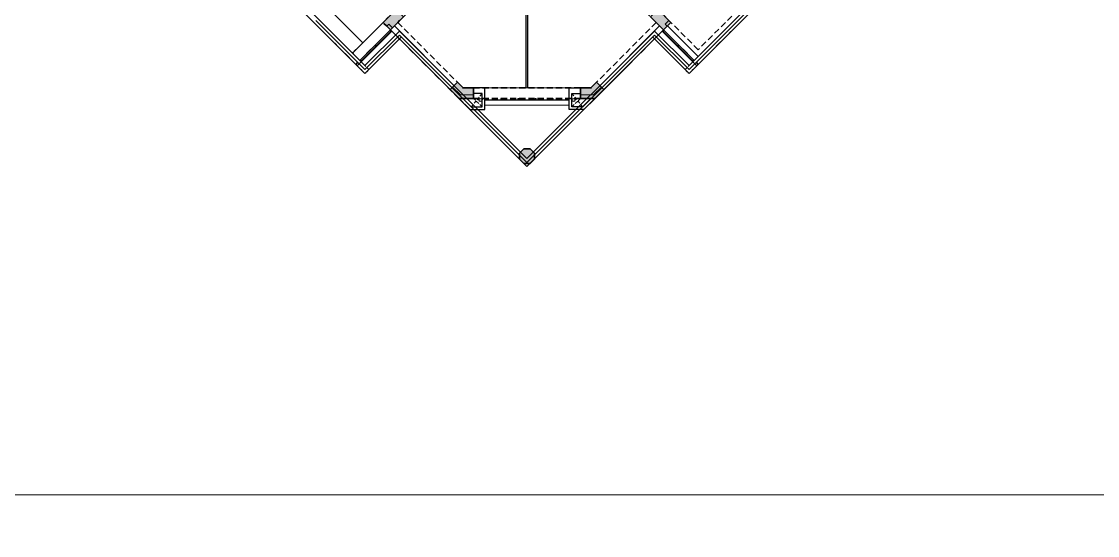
# Model space of a CAD drawing. Header units: inches. Extents: x 5542223 to 12533222, y 497239 to 5189502.
# Drawn here: x 7141803 to 7185816, y 2051432 to 2072451 of the extents above; entities that cross this region are included whole.
import ezdxf

# ---------------------------------------------------------------- set-up
doc = ezdxf.new("R2010")
doc.units = ezdxf.units.IN
doc.header["$MEASUREMENT"] = 0
doc.linetypes.add('HIDDEN', pattern=[0.375, 0.25, -0.125])
doc.linetypes.add('HIDDENX2', pattern=[0.75, 0.5, -0.25])
doc.layers.get('0').update_dxf_attribs({"color": 1})
for name, color, linetype, lineweight in [('beam_primary', 7, 'HIDDENX2', 35), ('Column', 7, 'Continuous', 35), ('ELE', 7, 'Continuous', 13), ('Glass', 251, 'Continuous', 20), ('GLAZING', 7, 'Continuous', 13), ('Low Wall', 7, 'Continuous', 25), ('Parapet', 253, 'Continuous', 9), ('PROJECTION', 7, 'HIDDEN', 18), ('Ramp', 7, 'Continuous', 13), ('SchLandscape', 7, 'Continuous', 13), ('WALL', 7, 'Continuous', 30), ('WIN', 7, 'Continuous', 20)]:
    doc.layers.add(name, color=color, linetype=linetype, lineweight=lineweight)
doc.layers.add('BlkTAdmin', color=7, linetype='Continuous')
doc.layers.add('fur', color=7, linetype='Continuous', lineweight=15, plot=False)

# ---------------------------------------------------------------- blocks, each defined once
blk = doc.blocks.new('COLUMN 750X425')
at = {"layer": 'beam_primary'}
blk.add_hatch(color=256, dxfattribs=at).paths.add_polyline_path([(-635, 212.5), (115, 212.5), (115, -212.5), (-635, -212.5)])
at = {"layer": 'Column'}
for p, q in [((0, 0), (0, 212.5)), ((115, 0), (0, 0))]:
    blk.add_line(p, q, dxfattribs=at)
blk.add_lwpolyline([(-635, 212.5), (115, 212.5), (115, -212.5), (-635, -212.5)], close=True, dxfattribs=at)
blk = doc.blocks.new('Admin')
at = {"layer": 'Column'}
for points in [[(96423, -14047), (96184, -13808), (95883, -14108), (96247, -14472), (96850, -14472), (96850, -14047)], [(101217, -14472), (101217, -14047), (101642, -14047), (101882, -13808), (102182, -14108), (101818, -14472)], [(98908, -17133), (98732, -16957), (98732, -16708), (98908, -16532), (99157, -16532), (99333, -16708), (99333, -16957), (99157, -17133)]]:
    blk.add_hatch(color=256, dxfattribs=at).paths.add_polyline_path(points)
at = {"layer": 'beam_primary', "ltscale": 500}
for p, q in [((106035, -12483), (86674, 6878)), ((111391, 6878), (91893, -12621)), ((104320, -11369), (87788, 5163)), ((110277, 5163), (93745, -11369)), ((92194, -12922), (86236, -6964)), ((92031, -13084), (86073, -7127)), ((111992, -7127), (106034, -13084)), ((111391, -7127), (106035, -12483)), ((93144, -11369), (96247, -14472)), ((93745, -11369), (96423, -14047)), ((104320, -11369), (101642, -14047)), ((104921, -11369), (101818, -14472)), ((93445, -11670), (92030, -13084)), ((104621, -11670), (106035, -13084)), ((101217, -14047), (96850, -14047)), ((101217, -14472), (96850, -14472))]:
    blk.add_line(p, q, dxfattribs=at)
at = {"layer": 'beam_primary', "ltscale": 300}
blk.add_line((93445, -11670), (93144, -11369), dxfattribs=at)
at = {"layer": 'Column', "ltscale": 0.1}
for points in [[(96423, -14047), (96184, -13808), (95883, -14108), (96247, -14472), (96850, -14472), (96850, -14047)], [(101217, -14472), (101217, -14047), (101642, -14047), (101882, -13808), (102182, -14108), (101818, -14472)]]:
    blk.add_lwpolyline(points, close=True, dxfattribs=at)
at = {"layer": 'Column'}
blk.add_lwpolyline([(98908, -17133), (98732, -16957), (98732, -16708), (98908, -16532), (99157, -16532), (99333, -16708), (99333, -16957), (99157, -17133)], close=True, dxfattribs=at)
at = {"layer": 'ELE', "ltscale": 0.1}
for points in [[(95983, -14008), (96306, -14331), (96850, -14331)], [(102082, -14008), (101759, -14331), (101217, -14331)]]:
    blk.add_lwpolyline(points, dxfattribs=at)
at = {"layer": 'fur', "ltscale": 0.1}
blk.add_line((90903, -10782), (92317, -12197), dxfattribs=at)
at = {"layer": 'Glass', "ltscale": 3}
for p, q in [((92237, -12966), (93489, -11714)), ((92248, -12976), (93500, -11725)), ((105817, -12976), (104566, -11725)), ((105828, -12966), (104576, -11714)), ((97310, -14535), (100757, -14535)), ((97310, -14550), (97310, -14535)), ((97310, -14550), (100757, -14550)), ((100757, -14535), (100757, -14550))]:
    blk.add_line(p, q, dxfattribs=at)
at = {"layer": 'GLAZING'}
for points in [[(93489, -11714), (93462, -11740), (93418, -11696), (93445, -11670)], [(104576, -11714), (104603, -11740), (104647, -11696), (104621, -11670)], [(92876, -12326), (92850, -12353), (92806, -12309), (92832, -12282)], [(105189, -12326), (105215, -12353), (105260, -12309), (105233, -12282)], [(92264, -12939), (92237, -12966), (92193, -12921), (92220, -12895)], [(105801, -12939), (105828, -12966), (105872, -12921), (105846, -12895)], [(97347, -14472), (97310, -14472), (97310, -14535), (97347, -14535)], [(97996, -14472), (97958, -14472), (97958, -14535), (97996, -14535)], [(98700, -14472), (98662, -14472), (98662, -14535), (98700, -14535)], [(99404, -14472), (99367, -14472), (99367, -14535), (99404, -14535)], [(100109, -14472), (100071, -14472), (100071, -14535), (100109, -14535)], [(100757, -14472), (100719, -14472), (100719, -14535), (100757, -14535)]]:
    blk.add_lwpolyline(points, close=True, dxfattribs=at)
at = {"layer": 'Low Wall'}
for p, q in [((98996, -14047), (98996, -8773)), ((99071, -14047), (99071, -8773))]:
    blk.add_line(p, q, dxfattribs=at)
at = {"layer": 'PROJECTION', "ltscale": 500}
for p, q in [((92404, -13457), (92031, -13084)), ((92567, -13295), (92193, -12921)), ((105499, -13295), (105872, -12921)), ((105661, -13457), (106035, -13084)), ((92567, -13295), (92404, -13457)), ((105499, -13295), (105661, -13457)), ((96756, -14817), (97193, -14277)), ((97193, -14817), (96850, -14472)), ((100872, -14277), (101310, -14817)), ((100872, -14817), (101217, -14472))]:
    blk.add_line(p, q, dxfattribs=at)
at = {"layer": 'WALL', "ltscale": 0.5}
for p, q in [((91893, -12946), (89623, -10676)), ((108199, -10595), (105817, -12976)), ((108443, -10676), (105980, -13139)), ((90478, -11207), (92248, -12976))]:
    blk.add_line(p, q, dxfattribs=at)
at = {"layer": 'WALL', "ltscale": 3}
for p, q in [((93445, -11670), (95884, -14109)), ((93607, -11507), (96046, -13946))]:
    blk.add_line(p, q, dxfattribs=at)
at = {"layer": 'WALL', "ltscale": 0.6}
for p, q in [((104621, -11670), (101898, -14392)), ((104458, -11507), (102019, -13946))]:
    blk.add_line(p, q, dxfattribs=at)
at = {"layer": 'WALL'}
for p, q in [((92248, -12976), (92086, -13139)), ((105817, -12976), (105980, -13139))]:
    blk.add_line(p, q, dxfattribs=at)
for points in [[(96247, -14472), (96707, -14932), (97308, -14932), (97308, -14047), (96848, -14047)], [(101818, -14472), (101358, -14932), (100757, -14932), (100757, -14047), (101217, -14047)], [(96410, -14472), (96755, -14817), (97193, -14817), (97193, -14277), (96848, -14277)], [(101655, -14472), (101310, -14817), (100872, -14817), (100872, -14277), (101217, -14277)]]:
    blk.add_lwpolyline(points, dxfattribs=at)
for centre in [(97131, -14535), (100934, -14535)]:
    blk.add_circle(centre, 62.5, dxfattribs=at)
at = {"layer": 'WIN', "ltscale": 3}
for p, q in [((91893, -12621), (93144, -11369)), ((92194, -12921), (93445, -11669)), ((105872, -12921), (104621, -11670)), ((106035, -12759), (104784, -11507)), ((101217, -14047), (96850, -14047)), ((100757, -14747), (97308, -14747)), ((100757, -14550), (97310, -14550))]:
    blk.add_line(p, q, dxfattribs=at)
at = {"layer": 'Column'}
for p, rotation in [((93376, -11438), 225), ((104690, -11438), 315)]:
    blk.add_blockref('COLUMN 750X425', p, dxfattribs=dict(at, rotation=rotation))
blk = doc.blocks.new('TerraceAdmin')
at = {"layer": 'Parapet', "color": 7, "ltscale": 0.1}
for p, q in [((41984, -30303), (48525, -23762)), ((26720, -28297), (28726, -30303)), ((28726, -30303), (30140, -28889)), ((30140, -28889), (35355, -34104)), ((35355, -34104), (40570, -28889)), ((40570, -28889), (41984, -30303))]:
    blk.add_line(p, q, dxfattribs=at)
at = {"layer": 'Parapet', "color": 7}
for p, q in [((30140, -29051), (30222, -28970)), ((40570, -29051), (40489, -28970))]:
    blk.add_line(p, q, dxfattribs=at)
at = {"layer": 'Parapet', "color": 7, "ltscale": 0.1}
for points in [[(22023, -23762), (28726, -30466), (30140, -29051), (35355, -34266), (40570, -29051), (41984, -30466), (48688, -23762)], [(22348, -23762), (28726, -30140), (30140, -28726), (35355, -33941), (40570, -28726), (41984, -30140), (48362, -23762)]]:
    blk.add_lwpolyline(points, dxfattribs=at)

msp = doc.modelspace()

# ---------------------------------------------------------------- linework, layer by layer
msp.add_circle((6864263.374, 1819279.277), 1322040.52)
at = {"layer": 'SchLandscape', "ltscale": 0.1}
msp.add_lwpolyline([(7216395.552, 2053087.199), (7111837.133, 2053087.199)], dxfattribs=at)

# ---------------------------------------------------------------- block references
at = {"layer": 'BlkTAdmin', "color": 6, "lineweight": 50}
msp.add_blockref('TerraceAdmin', (7127125.133, 2100788.772), dxfattribs=at)
at = {"layer": 'Ramp'}
msp.add_blockref('Admin', (7063447.581, 2083780.055), dxfattribs=at)

doc.saveas('drawing.dxf')
